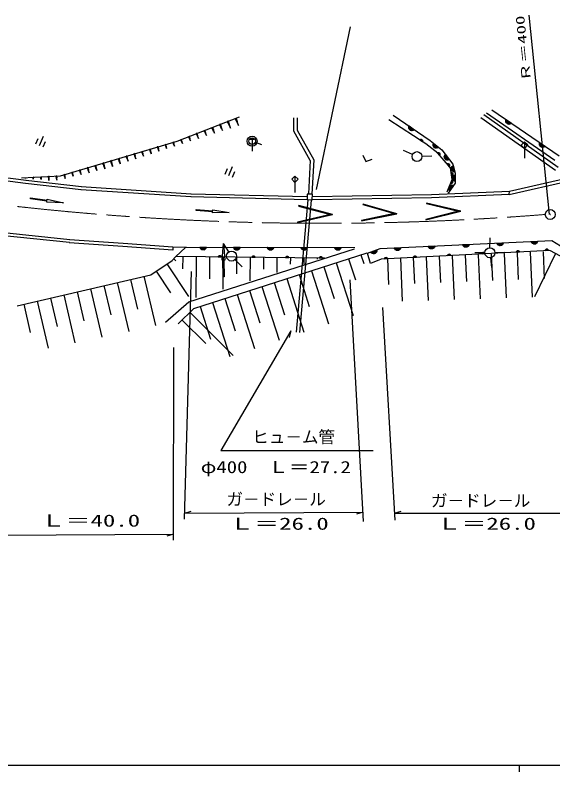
# Model space of a CAD drawing. Units: millimetres, scale not verified. Extents: x 40000 to 680000, y 20000 to 380000.
# Drawn here: x 91938 to 173096, y 204000 to 318278 of the extents above; entities that cross this region are included whole.
import ezdxf
from ezdxf.enums import TextEntityAlignment as Align

# ---------------------------------------------------------------- set-up
doc = ezdxf.new("R2010")
doc.units = ezdxf.units.MM
doc.header["$LTSCALE"] = 1000
doc.linetypes.add('CHAIN', pattern=[18.5, 12, -1.5, 3.5, -1.5])
for name, color, linetype, lineweight in [('M-BGD', 7, 'Continuous', 25), ('M-BMK', 2, 'CHAIN', 13), ('M-TTL-BAND', 7, 'Continuous', 25)]:
    doc.layers.add(name, color=color, linetype=linetype, lineweight=lineweight)
doc.styles.add('ＭＳ ゴシック', font='')
doc.styles.get('ＭＳ ゴシック').set_extended_font_data('MS Gothic')

# ---------------------------------------------------------------- blocks, each defined once
blk = doc.blocks.new('BUHIN1')
at = {"color": 7, "linetype": 'Continuous', "lineweight": 25}
for radius in [746, 22.5]:
    blk.add_circle((0, 0), radius, dxfattribs=at)
blk = doc.blocks.new('BUHIN34')
at = {"color": 7, "linetype": 'Continuous', "lineweight": 25}
for p, q in [((82, 66), (-251, -145)), ((-245, -155), (204, 129)), ((95, 46), (-238, -165)), ((-164, -63), (-263, -126)), ((-256, -137), (-42, -2)), ((-232, -175), (-18, -40)), ((-126, -123), (-225, -185))]:
    blk.add_line(p, q, dxfattribs=at)
blk.add_lwpolyline([(-229, -200), (253, 161), (-278, -121)], close=True, dxfattribs=at)
blk = doc.blocks.new('BUHIN35')
at = {"color": 7, "linetype": 'Continuous', "lineweight": 25}
for p, q in [((64, 84), (-210, -200)), ((-201, -208), (168, 174)), ((82, 67), (-192, -217)), ((-145, -100), (-226, -184)), ((-216, -194), (-40, -11)), ((-184, -225), (-8, -43)), ((-94, -149), (-175, -233))]:
    blk.add_line(p, q, dxfattribs=at)
blk.add_lwpolyline([(-175, -248), (208, 216), (-242, -184)], close=True, dxfattribs=at)
blk = doc.blocks.new('BUHIN36')
at = {"color": 7, "linetype": 'Continuous', "lineweight": 25}
for p, q in [((75, 98), (-245, -233)), ((-234, -243), (196, 203)), ((95, 78), (-224, -253)), ((-169, -117), (-263, -215)), ((-252, -226), (-47, -13)), ((-214, -263), (-9, -50)), ((-109, -174), (-204, -272))]:
    blk.add_line(p, q, dxfattribs=at)
blk.add_lwpolyline([(-204, -290), (243, 252), (-282, -214)], close=True, dxfattribs=at)
blk = doc.blocks.new('BUHIN37')
at = {"color": 7, "linetype": 'Continuous', "lineweight": 25}
for p, q in [((86, 112), (-279, -267)), ((-268, -278), (224, 232)), ((109, 90), (-256, -289)), ((-193, -134), (-301, -246)), ((-288, -258), (-53, -15)), ((-245, -300), (-10, -57)), ((-125, -199), (-233, -311))]:
    blk.add_line(p, q, dxfattribs=at)
blk.add_lwpolyline([(-233, -331), (278, 288), (-322, -245)], close=True, dxfattribs=at)
blk = doc.blocks.new('BUHIN38')
at = {"color": 7, "linetype": 'Continuous', "lineweight": 25}
for p, q in [((96, 126), (-314, -300)), ((-301, -313), (251, 261)), ((122, 101), (-288, -325)), ((-217, -150), (-339, -277)), ((-324, -291), (-60, -17)), ((-276, -338), (-12, -64)), ((-141, -224), (-263, -350))]:
    blk.add_line(p, q, dxfattribs=at)
blk.add_lwpolyline([(-262, -372), (312, 324), (-363, -276)], close=True, dxfattribs=at)
blk = doc.blocks.new('BUHIN41')
at = {"color": 7, "linetype": 'Continuous', "lineweight": 25}
for p, q in [((77, 118), (-258, -288)), ((-245, -298), (205, 249)), ((101, 98), (-233, -308)), ((-182, -148), (-281, -269)), ((-267, -280), (-52, -19)), ((-221, -318), (-6, -57)), ((-109, -208), (-208, -329))]:
    blk.add_line(p, q, dxfattribs=at)
blk.add_lwpolyline([(-206, -348), (254, 309), (-302, -269)], close=True, dxfattribs=at)
blk = doc.blocks.new('BUHIN44')
at = {"color": 7, "linetype": 'Continuous', "lineweight": 25}
for p, q in [((105, 163), (-354, -396)), ((-337, -410), (281, 342)), ((139, 135), (-320, -424)), ((-250, -204), (-386, -370)), ((-367, -385), (-72, -26)), ((-303, -438), (-8, -79)), ((-150, -286), (-286, -452))]:
    blk.add_line(p, q, dxfattribs=at)
blk.add_lwpolyline([(-284, -479), (350, 425), (-415, -370)], close=True, dxfattribs=at)
blk = doc.blocks.new('BUHIN46')
at = {"color": 7, "linetype": 'Continuous', "lineweight": 25}
for p, q in [((-178, 445), (287, -384)), ((329, -331), (-111, 454)), ((-38, 451), (364, -266)), ((397, -196), (41, 438)), ((124, 417), (421, -111)), ((418, 22), (235, 347))]:
    blk.add_line(p, q, dxfattribs=at)
blk.add_lwpolyline([(-245, 436), (-125, 457), (-12, 455), (132, 424), (238, 357), (328, 273), (404, 138), (429, 17), (431, -108), (382, -247), (327, -347), (245, -436)], close=True, dxfattribs=at)
blk = doc.blocks.new('BUHIN47')
at = {"color": 7, "linetype": 'Continuous', "lineweight": 25}
for p, q in [((-64, -208), (-210, 57)), ((-198, 100), (-22, -219)), ((17, -226), (-181, 134)), ((-163, 167), (54, -227)), ((87, -223), (-142, 193)), ((-209, -9), (-119, -173))]:
    blk.add_line(p, q, dxfattribs=at)
blk.add_lwpolyline([(121, -219), (61, -229), (4, -228), (-68, -211), (-120, -178), (-165, -135), (-203, -67), (-215, -7), (-215, 56), (-190, 125), (-162, 175), (-121, 219)], close=True, dxfattribs=at)
blk = doc.blocks.new('BUHIN53')
at = {"color": 7, "linetype": 'Continuous', "lineweight": 25}
for p, q in [((-200, 436), (305, -369)), ((345, -315), (-133, 448)), ((-61, 449), (377, -248)), ((406, -176), (19, 440)), ((104, 422), (426, -90)), ((416, 43), (218, 358))]:
    blk.add_line(p, q, dxfattribs=at)
blk.add_lwpolyline([(-266, 423), (-147, 451), (-34, 454), (111, 430), (220, 369), (315, 289), (397, 158), (428, 38), (435, -87), (394, -228), (343, -331), (266, -423)], close=True, dxfattribs=at)
blk = doc.blocks.new('BUHIN55')
at = {"color": 7, "linetype": 'Continuous', "lineweight": 25}
for p, q in [((-51, -211), (-213, 44)), ((-203, 87), (-8, -220)), ((31, -224), (-189, 123)), ((-173, 156), (68, -223)), ((101, -217), (-154, 184)), ((-208, -22), (-108, -180))]:
    blk.add_line(p, q, dxfattribs=at)
blk.add_lwpolyline([(134, -211), (75, -225), (18, -227), (-54, -215), (-109, -185), (-157, -145), (-198, -80), (-214, -20), (-218, 42), (-198, 113), (-172, 164), (-134, 211)], close=True, dxfattribs=at)
blk = doc.blocks.new('BUHIN63')
at = {"color": 7, "linetype": 'Continuous', "lineweight": 25}
for p, q in [((-147, 149), (-208, -27)), ((-197, -92), (-98, 194)), ((-58, 213), (-178, -130)), ((-156, -164), (-21, 224)), ((15, 233), (-133, -192)), ((-107, -214), (48, 235))]:
    blk.add_line(p, q, dxfattribs=at)
blk.add_lwpolyline([(-82, -236), (-130, -198), (-166, -155), (-202, -91), (-213, -29), (-211, 32), (-186, 106), (-149, 155), (-102, 197), (-34, 225), (22, 237), (82, 236)], close=True, dxfattribs=at)
blk = doc.blocks.new('BUHIN66')
at = {"color": 7, "linetype": 'Continuous', "lineweight": 25}
for p, q in [((104, 468), (20, -479)), ((85, -459), (165, 437)), ((223, 394), (150, -425)), ((217, -386), (281, 339)), ((338, 274), (284, -329)), ((357, -218), (390, 153))]:
    blk.add_line(p, q, dxfattribs=at)
blk.add_lwpolyline([(44, 498), (155, 448), (247, 382), (348, 275), (398, 160), (425, 40), (411, -115), (364, -228), (294, -332), (176, -420), (73, -471), (-44, -498)], close=True, dxfattribs=at)
blk = doc.blocks.new('BUHIN78')
at = {"color": 7, "linetype": 'Continuous', "lineweight": 25}
blk.add_lwpolyline([(-264, -787), (350, 42), (-443, 702)], dxfattribs=at)
blk = doc.blocks.new('BUHIN79')
at = {"color": 7, "linetype": 'Continuous', "lineweight": 25}
for p, q in [((-745, -89), (745, 89)), ((-224, 577), (669, 685)), ((-81, -614), (812, -507))]:
    blk.add_line(p, q, dxfattribs=at)
blk = doc.blocks.new('BUHIN120')
at = {"color": 7, "linetype": 'Continuous', "lineweight": 25}
blk.add_lwpolyline([(-2177, -1228), (-1516, -1408), (-1306, -737), (-1989, -570), (-2177, -1228), (0, 0)], dxfattribs=at)
blk = doc.blocks.new('BUHIN122')
at = {"color": 7, "linetype": 'Continuous', "lineweight": 25}
blk.add_circle((0, 0), 746, dxfattribs=at)
blk = doc.blocks.new('BUHIN123')
at = {"color": 7, "linetype": 'Continuous', "lineweight": 25}
for p, q in [((-117, -373), (-378, 91)), ((-248, -140), (318, 179))]:
    blk.add_line(p, q, dxfattribs=at)
blk.add_circle((0, 0), 498, dxfattribs=at)
blk = doc.blocks.new('BUHIN9')
at = {"color": 7, "linetype": 'Continuous', "lineweight": 25}
blk.add_line((0, 0), (-742, 730), dxfattribs=at)

msp = doc.modelspace()

# ---------------------------------------------------------------- linework, layer by layer
at = {"layer": 'M-BGD'}
for p, q in [((172578, 288169), (169521, 318278)), ((137439, 291945), (142559, 316492)), ((163908, 303987), (174043, 297014)), ((116381, 299254), (125819, 302899)), ((149006, 303186), (154586, 299338)), ((173873, 295292), (162654, 303203)), ((173409, 296344), (163088, 303480)), ((122887, 301548), (122816, 301730)), ((122835, 301737), (122987, 301343)), ((123091, 301131), (122854, 301744)), ((122872, 301751), (123191, 300926)), ((123128, 301145), (122891, 301759)), ((122905, 301764), (123057, 301370)), ((122996, 301590), (122926, 301772)), ((133985, 300755), (133985, 302770)), ((134485, 302770), (134485, 300886)), ((153942, 298836), (148333, 302448)), ((173482, 294826), (162215, 302748)), ((121710, 301100), (121647, 301263)), ((121664, 301270), (121801, 300915)), ((121894, 300724), (121681, 301276)), ((121698, 301283), (121985, 300540)), ((121928, 300737), (121714, 301289)), ((121727, 301294), (121864, 300940)), ((121809, 301138), (121746, 301302)), ((136490, 296312), (133985, 300755)), ((134485, 300886), (136997, 296430)), ((152029, 300874), (151352, 301340)), ((151353, 301263), (151952, 300851)), ((151354, 301415), (152095, 300904)), ((152151, 300941), (151369, 301480)), ((151867, 300833), (151369, 301177)), ((151431, 301058), (151737, 300847)), ((116990, 299332), (116948, 299441)), ((116959, 299445), (117050, 299209)), ((117112, 299082), (116970, 299450)), ((116981, 299454), (117172, 298959)), ((117134, 299090), (116992, 299458)), ((117001, 299462), (117092, 299225)), ((117056, 299357), (117013, 299467)), ((118166, 299780), (118117, 299907)), ((118130, 299913), (118236, 299637)), ((118309, 299488), (118143, 299918)), ((118156, 299923), (118379, 299345)), ((118335, 299498), (118169, 299928)), ((118179, 299931), (118285, 299656)), ((118243, 299810), (118194, 299937)), ((153028, 299461), (153428, 299204)), ((153434, 299237), (153056, 299481)), ((153088, 299497), (153434, 299274)), ((153432, 299313), (153126, 299510)), ((153168, 299520), (153423, 299356)), ((153390, 299414), (153234, 299515)), ((98759, 293995), (116381, 299254)), ((127699, 298741), (127695, 297741)), ((128175, 299082), (129123, 298766)), ((155718, 297419), (153942, 298836)), ((154586, 299338), (156318, 297927)), ((155011, 298670), (155575, 298210)), ((155653, 298227), (155016, 298746)), ((155489, 298200), (155020, 298582)), ((155024, 298820), (155722, 298252)), ((155781, 298284), (155044, 298884)), ((155072, 298459), (155360, 298224)), ((151902, 297223), (150531, 297833)), ((157654, 295224), (155718, 297419)), ((156318, 297927), (157986, 295747)), ((157391, 296422), (156813, 297177)), ((136490, 296312), (136219, 291272)), ((136997, 296430), (136718, 291245)), ((153336, 296958), (154834, 297038)), ((157087, 296407), (156720, 296888)), ((156731, 296975), (157173, 296397)), ((156741, 296756), (156968, 296460)), ((157253, 296396), (156754, 297049)), ((156779, 297119), (157326, 296404)), ((157922, 293438), (157654, 295224)), ((157767, 295148), (157869, 294790)), ((157961, 294697), (157794, 295279)), ((157837, 295356), (158037, 294656)), ((158111, 294625), (157885, 295416)), ((157934, 295472), (158181, 294607)), ((157986, 295747), (158370, 294400)), ((158248, 294600), (157987, 295513)), ((93524, 292866), (82311, 294261)), ((82373, 294758), (93586, 293362)), ((92905, 293696), (98759, 293995)), ((93486, 293690), (93485, 293709)), ((93487, 293709), (93490, 293667)), ((93493, 293644), (93489, 293710)), ((93491, 293710), (93496, 293621)), ((93497, 293644), (93493, 293710)), ((93495, 293710), (93497, 293668)), ((93498, 293690), (93497, 293710)), ((94646, 293730), (94643, 293789)), ((94649, 293789), (94656, 293662)), ((94665, 293592), (94655, 293789)), ((94661, 293789), (94675, 293524)), ((94677, 293593), (94667, 293790)), ((94672, 293790), (94678, 293663)), ((94681, 293732), (94679, 293790)), ((95813, 293748), (95809, 293826)), ((95817, 293827), (95826, 293658)), ((95839, 293564), (95825, 293827)), ((95833, 293827), (95851, 293474)), ((95855, 293565), (95841, 293828)), ((95847, 293828), (95856, 293659)), ((95860, 293751), (95856, 293829)), ((157789, 294536), (157859, 294066)), ((157888, 294083), (157822, 294528)), ((157855, 294514), (157916, 294107)), ((157944, 294134), (157890, 294494)), ((157925, 294469), (157970, 294170)), ((157992, 294232), (157965, 294417)), ((157996, 293848), (157996, 293475)), ((158058, 293360), (158058, 293965)), ((158121, 294028), (158121, 293300)), ((158183, 293250), (158183, 294073)), ((158246, 294113), (158246, 293213)), ((158308, 293188), (158308, 294138)), ((158370, 294400), (158371, 292925)), ((166547, 291702), (176356, 293942)), ((101878, 291910), (93517, 292853)), ((93573, 293350), (101934, 292407)), ((157152, 291578), (157922, 293438)), ((158371, 292925), (157280, 291386)), ((157396, 292089), (157745, 292583)), ((157832, 292598), (157412, 292004)), ((157434, 291927), (157910, 292598)), ((157984, 292595), (157463, 291860)), ((157500, 291804), (158049, 292579)), ((157880, 293256), (157699, 292817)), ((157732, 292817), (157904, 293233)), ((157926, 293203), (157769, 292823)), ((157806, 292832), (157945, 293168)), ((157963, 293129), (157847, 292849)), ((157898, 292891), (157970, 293064)), ((166526, 291208), (176393, 293461)), ((118488, 290814), (101875, 291910)), ((101908, 292409), (118521, 291313)), ((154759, 291187), (166532, 291704)), ((157626, 292523), (157411, 292219)), ((166517, 291203), (166532, 291704)), ((94256, 290517), (94275, 290666)), ((96734, 290192), (94256, 290517)), ((94275, 290666), (96754, 290341)), ((96754, 290341), (96773, 290489)), ((96773, 290489), (99223, 289941)), ((136014, 290407), (118446, 290817)), ((118458, 291316), (136025, 290907)), ((136132, 290368), (134350, 270412)), ((136630, 290324), (134848, 270368)), ((136019, 291264), (136012, 290411)), ((136012, 290411), (136790, 290404)), ((136797, 291257), (136019, 291264)), ((136790, 290404), (136797, 291257)), ((136796, 290895), (154772, 291188)), ((154781, 290688), (136805, 290395)), ((166517, 291203), (154781, 290688)), ((96715, 290043), (96734, 290192)), ((99223, 289941), (96715, 290043)), ((134735, 289507), (134716, 289435)), ((134716, 289435), (139535, 288163)), ((134735, 289507), (139851, 288157)), ((139851, 288157), (134735, 289507)), ((144446, 289748), (144425, 289676)), ((144425, 289676), (149218, 288303)), ((144446, 289748), (149533, 288291)), ((149533, 288291), (144446, 289748)), ((154038, 289893), (154020, 289820)), ((154020, 289820), (158873, 288680)), ((154038, 289893), (159189, 288683)), ((159189, 288683), (154038, 289893)), ((119250, 288758), (119260, 288908)), ((121744, 288590), (119250, 288758)), ((119260, 288908), (121754, 288739)), ((121734, 288440), (121744, 288590)), ((124243, 288496), (121734, 288440)), ((121754, 288739), (121764, 288889)), ((121764, 288889), (124243, 288496)), ((139535, 288163), (134539, 287034)), ((139851, 288157), (134555, 286961)), ((134555, 286961), (139851, 288157)), ((149218, 288303), (144199, 287280)), ((149533, 288291), (144214, 287206)), ((144214, 287206), (149533, 288291)), ((158873, 288680), (153909, 287416)), ((159189, 288683), (153928, 287343)), ((153928, 287343), (159189, 288683)), ((134539, 287034), (134555, 286961)), ((144199, 287280), (144214, 287206)), ((153909, 287416), (153928, 287343)), ((86159, 285882), (100170, 284416)), ((100118, 283919), (86107, 285385)), ((163605, 283134), (163635, 284633)), ((108212, 283319), (100114, 283905)), ((100151, 284404), (108248, 283817)), ((108248, 283817), (115747, 283277)), ((123160, 281268), (123376, 283768)), ((124192, 282510), (123376, 283768)), ((123376, 283768), (123610, 281269)), ((147031, 283032), (172923, 284249)), ((172923, 284249), (174910, 283035)), ((115759, 282775), (108212, 283319)), ((115723, 283279), (117787, 283241)), ((115747, 283277), (115759, 282775)), ((116156, 281759), (117705, 283242)), ((117762, 283241), (143184, 283186)), ((118139, 274986), (143146, 282977)), ((118906, 273986), (145070, 282387)), ((145099, 282314), (147031, 283032)), ((145596, 280769), (145099, 282314)), ((146532, 282780), (145642, 282449)), ((145687, 282399), (146531, 282713)), ((146517, 282641), (145746, 282355)), ((145810, 282312), (146492, 282565)), ((146458, 282486), (145891, 282275)), ((146023, 282257), (146372, 282387)), ((172647, 282759), (147197, 281431)), ((162840, 282377), (161340, 282364)), ((164340, 282419), (165838, 282489)), ((165740, 282280), (166046, 275577)), ((167697, 282370), (167882, 278332)), ((169655, 282459), (169964, 275705)), ((171613, 282549), (171799, 278481)), ((174248, 281876), (172647, 282759)), ((112393, 279070), (115649, 281241)), ((115649, 281241), (116163, 281755)), ((115906, 281498), (116210, 281194)), ((138614, 281586), (116212, 281812)), ((117235, 281802), (117217, 279955)), ((119266, 281781), (119204, 275641)), ((121297, 281761), (121263, 278465)), ((123310, 281268), (123160, 281268)), ((123327, 281740), (123278, 276893)), ((123319, 278768), (123310, 281268)), ((123610, 281269), (123460, 281269)), ((123460, 281269), (123469, 278769)), ((125127, 281347), (126181, 280279)), ((125358, 281720), (125332, 279199)), ((127389, 281699), (127353, 278144)), ((129419, 281679), (129402, 279934)), ((131450, 281658), (131427, 279396)), ((133481, 281637), (133471, 280668)), ((135511, 281617), (135501, 280647)), ((137542, 281596), (137540, 281402)), ((142266, 281487), (143292, 278292)), ((144135, 282087), (144560, 280764)), ((147197, 281431), (145596, 280769)), ((148121, 281476), (148298, 277592)), ((150079, 281565), (150375, 275067)), ((152036, 281655), (152215, 277740)), ((153994, 281744), (154293, 275194)), ((155951, 281833), (156132, 277888)), ((157909, 281923), (158211, 275322)), ((159867, 282012), (160048, 278036)), ((161824, 282102), (162128, 275450)), ((163678, 281639), (163853, 280149)), ((163782, 282191), (163965, 278184)), ((173447, 282179), (170321, 275716)), ((114835, 280698), (118126, 275763)), ((138529, 280286), (140070, 275486)), ((140398, 280886), (142960, 272905)), ((92227, 274383), (112393, 279070)), ((113207, 279612), (115372, 276365)), ((117504, 242167), (118578, 279578)), ((134791, 279086), (136340, 274262)), ((136660, 279686), (139235, 271666)), ((107351, 277898), (109073, 270491)), ((109368, 278367), (110407, 273894)), ((111384, 278835), (113110, 271410)), ((123469, 278769), (123319, 278768)), ((131053, 277886), (132610, 273039)), ((132922, 278486), (135510, 270426)), ((144504, 241828), (142483, 278317)), ((103318, 276961), (105018, 269648)), ((105335, 277429), (106361, 273013)), ((127316, 276686), (128880, 271815)), ((129184, 277286), (131785, 269187)), ((97268, 275555), (98268, 271252)), ((99285, 276023), (100962, 268804)), ((101301, 276492), (102315, 272132)), ((123578, 275486), (125149, 270591)), ((125447, 276086), (128060, 267948)), ((93235, 274617), (94222, 270371)), ((95252, 275086), (96907, 267961)), ((114630, 271888), (118139, 274986)), ((119840, 274286), (121419, 269368)), ((121709, 274886), (124335, 266709)), ((116564, 271643), (118906, 273986)), ((118320, 273400), (124844, 266878)), ((149272, 242019), (147415, 274133)), ((117149, 272229), (120711, 268668)), ((133536, 270585), (122994, 252546)), ((133536, 270585), (133280, 269577)), ((115841, 239015), (115888, 268071)), ((122994, 252546), (145952, 252546)), ((117530, 243071), (118529, 243363)), ((117530, 243071), (144465, 243208)), ((144465, 243208), (143467, 242916)), ((149211, 243071), (176284, 243071)), ((74615, 239635), (115842, 239910)), ((115842, 239910), (114844, 239616))]:
    msp.add_line(p, q, dxfattribs=at)
for points in [[(122794, 301740), (123226, 300835), (122938, 301796)], [(121627, 301272), (122016, 300458), (121757, 301323)], [(152207, 300978), (152109, 300906), (152006, 300859), (151864, 300823), (151739, 300837), (151621, 300872), (151493, 300960), (151418, 301058), (151362, 301170), (151344, 301316), (151350, 301430), (151384, 301546)], [(116934, 299447), (117194, 298904), (117021, 299481)], [(118101, 299914), (118404, 299281), (118202, 299954)], [(153001, 299442), (153049, 299479), (153099, 299505), (153170, 299525), (153233, 299520), (153292, 299504), (153357, 299462), (153397, 299415), (153427, 299360), (153438, 299287), (153437, 299230), (153421, 299171)], [(155839, 298317), (155736, 298253), (155630, 298214), (155485, 298190), (155361, 298213), (155247, 298258), (155126, 298356), (155059, 298459), (155012, 298575), (155006, 298722), (155021, 298836), (155064, 298949)], [(157455, 296440), (157340, 296402), (157227, 296388), (157081, 296399), (156966, 296450), (156865, 296520), (156771, 296644), (156729, 296760), (156710, 296884), (156738, 297028), (156779, 297135), (156848, 297234)], [(158315, 294593), (158194, 294600), (158084, 294628), (157952, 294692), (157864, 294781), (157795, 294884), (157753, 295033), (157757, 295156), (157784, 295278), (157863, 295402), (157940, 295487), (158041, 295554)], [(93484, 293711), (93496, 293611), (93499, 293712)], [(94638, 293794), (94676, 293495), (94684, 293796)], [(95802, 293833), (95853, 293435), (95864, 293836)], [(157756, 294543), (157816, 294532), (157868, 294511), (157930, 294471), (157968, 294421), (157995, 294365), (158006, 294289), (157997, 294228), (157975, 294169), (157928, 294113), (157884, 294076), (157830, 294049)], [(158371, 293163), (158256, 293203), (158158, 293260), (158048, 293358), (157988, 293468), (157951, 293585), (157951, 293740), (157988, 293858), (158048, 293968), (158158, 294065), (158256, 294125), (158370, 294163)], [(157537, 291747), (157466, 291846), (157420, 291950), (157386, 292093), (157401, 292217), (157438, 292335), (157528, 292461), (157626, 292536), (157739, 292591), (157885, 292607), (157999, 292599), (158115, 292563)], [(157856, 293280), (157902, 293239), (157936, 293194), (157968, 293128), (157975, 293066), (157969, 293004), (157940, 292933), (157900, 292885), (157851, 292846), (157782, 292822), (157725, 292813), (157665, 292818)], [(146534, 282847), (146537, 282726), (146517, 282614), (146464, 282477), (146381, 282383), (146284, 282306), (146139, 282252), (146016, 282247), (145892, 282265), (145762, 282334), (145672, 282404), (145597, 282499)]]:
    msp.add_lwpolyline(points, close=True, dxfattribs=at)
at = {"layer": 'M-BMK'}
msp.add_arc((138415, 707435), 420598, 261.18398, 274.57323, dxfattribs=at)
at = {"layer": 'M-TTL-BAND'}
for p, q in [((40000, 205000), (579000, 205000)), ((168000, 205000), (168000, 204000))]:
    msp.add_line(p, q, dxfattribs=at)

# ---------------------------------------------------------------- block references
at = {"layer": 'M-BGD', "rotation": 240.57226}
for name, p in [('BUHIN44', (124238, 301725)), ('BUHIN44', (125431, 302148)), ('BUHIN66', (166441, 302244)), ('BUHIN41', (120662, 300454)), ('BUHIN79', (95860, 299248)), ('BUHIN41', (119470, 300031)), ('BUHIN122', (127700, 299241)), ('BUHIN123', (127700, 299241)), ('BUHIN36', (113541, 298053)), ('BUHIN35', (114711, 298418)), ('BUHIN35', (115882, 298783)), ('BUHIN120', (168819, 296654)), ('BUHIN66', (171509, 298757)), ('BUHIN37', (110029, 296959)), ('BUHIN36', (111199, 297324)), ('BUHIN36', (112370, 297689)), ('BUHIN78', (144989, 296511)), ('BUHIN122', (152587, 296918)), ('BUHIN63', (155817, 297307)), ('BUHIN38', (105347, 295500)), ('BUHIN38', (106517, 295865)), ('BUHIN37', (107688, 296230)), ('BUHIN37', (108858, 296594)), ('BUHIN36', (101795, 294540)), ('BUHIN37', (102980, 294857)), ('BUHIN37', (104164, 295175)), ('BUHIN79', (124424, 294680)), ('BUHIN63', (157296, 295630)), ('BUHIN34', (97017, 293624)), ('BUHIN34', (98190, 293648)), ('BUHIN35', (99426, 293905)), ('BUHIN35', (100610, 294223)), ('BUHIN120', (134158, 291485)), ('BUHIN1', (172701, 288171)), ('BUHIN53', (170334, 284128)), ('BUHIN46', (120304, 283235)), ('BUHIN46', (125389, 283224)), ('BUHIN46', (130473, 283213)), ('BUHIN46', (135558, 283202)), ('BUHIN46', (140642, 283192)), ('BUHIN53', (149621, 283154)), ('BUHIN53', (154799, 283397)), ('BUHIN53', (159977, 283641)), ('BUHIN53', (165155, 283884)), ('BUHIN122', (124600, 281881)), ('BUHIN55', (157469, 281967)), ('BUHIN55', (162646, 282237)), ('BUHIN122', (163590, 282384)), ('BUHIN55', (167823, 282507)), ('BUHIN55', (172185, 282735)), ('BUHIN47', (122832, 281745)), ('BUHIN47', (127916, 281694)), ('BUHIN47', (133000, 281643)), ('BUHIN47', (138084, 281591)), ('BUHIN55', (147918, 281469)), ('BUHIN55', (152292, 281697)), ('BUHIN9', (149211, 243071))]:
    msp.add_blockref(name, p, dxfattribs=at)

# ---------------------------------------------------------------- texts
at = {"layer": 'M-BGD', "style": 'ＭＳ ゴシック', "width": 1.6}
msp.add_text('Ｒ＝400', height=1320, rotation=96, dxfattribs=at).set_placement((170203, 308307), align=Align.BOTTOM_LEFT)
at = {"layer": 'M-BGD', "style": 'ＭＳ ゴシック'}
for s, p in [('ヒュ－ム管', (127716, 253107)), ('ガ－ドレ－ル', (123831, 243701)), ('ガ－ドレ－ル', (154701, 243496))]:
    msp.add_text(s, height=1833, dxfattribs=at).set_placement(p, align=Align.BOTTOM_LEFT)
for s, width, p in [('φ400\u3000Ｌ＝27.2', 1.25, (119948, 248564)), ('Ｌ＝40.0', 1.5, (95819, 240481)), ('Ｌ＝26.0', 1.5, (124282, 240013)), ('Ｌ＝26.0', 1.5, (155558, 240013))]:
    msp.add_text(s, height=1833, dxfattribs=dict(at, width=width)).set_placement(p, align=Align.BOTTOM_LEFT)

doc.saveas('drawing.dxf')
